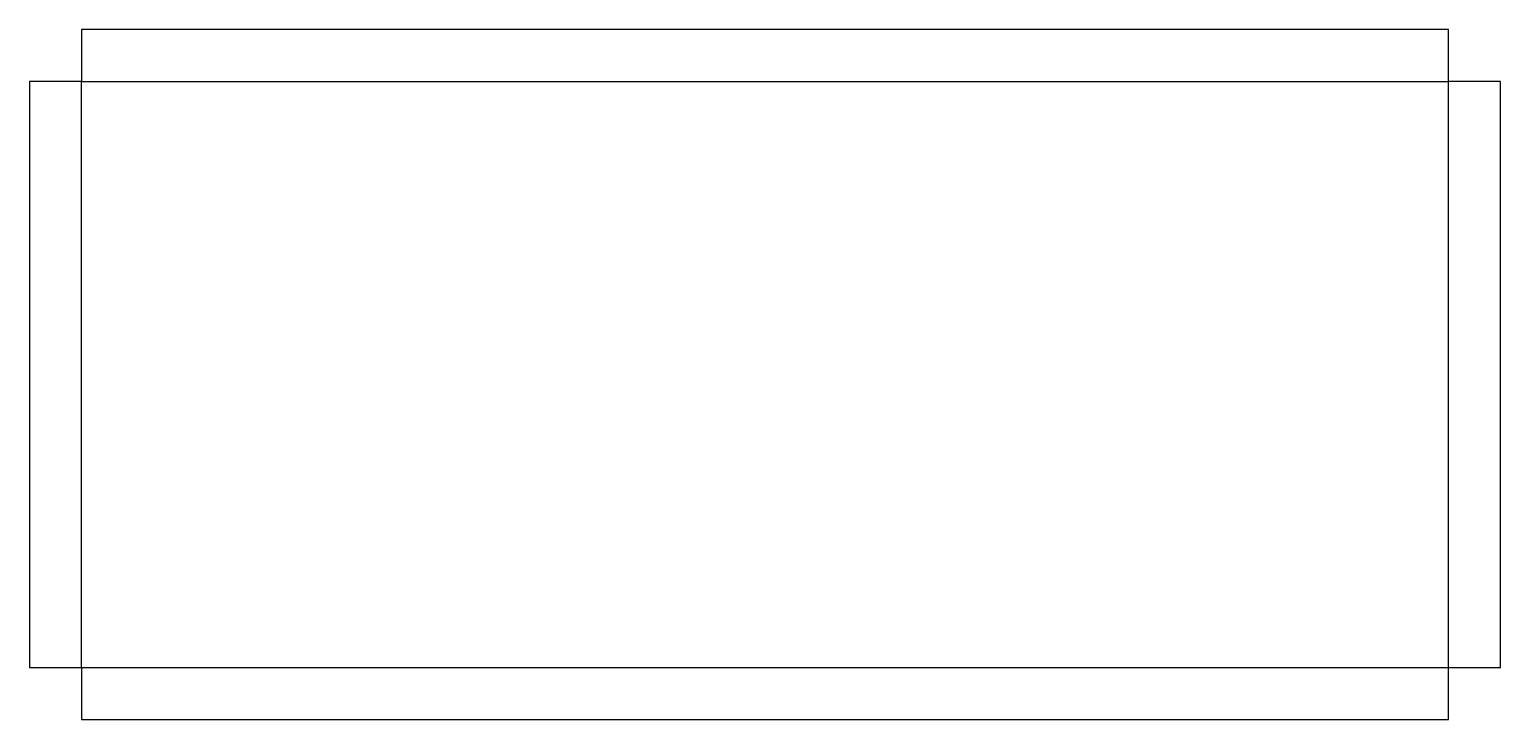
# Model space of a CAD drawing. Header units: millimetres. Extents: x 0 to 1130, y 0 to 530.
import ezdxf

# ---------------------------------------------------------------- set-up
doc = ezdxf.new("R2010")
doc.units = ezdxf.units.MM
doc.linetypes.add('DASHED', pattern=[1.524, 1.27, -0.254])
doc.layers.add('REZ', color=1, linetype='Continuous')
doc.layers.add('SAVIJANJE', color=5, linetype='DASHED')

msp = doc.modelspace()

# ---------------------------------------------------------------- linework, layer by layer
at = {"layer": 'REZ'}
msp.add_lwpolyline([(40, 0), (1090, 0), (1090, 40), (1130, 40), (1130, 490), (1090, 490), (1090, 530), (40, 530), (40, 490), (0, 490), (0, 40), (40, 40)], close=True, dxfattribs=at)
at = {"layer": 'SAVIJANJE'}
for p, q in [((40, 490), (1090, 490)), ((40, 40), (40, 490)), ((1090, 40), (1090, 490)), ((40, 40), (1090, 40))]:
    msp.add_line(p, q, dxfattribs=at)

doc.saveas('drawing.dxf')
